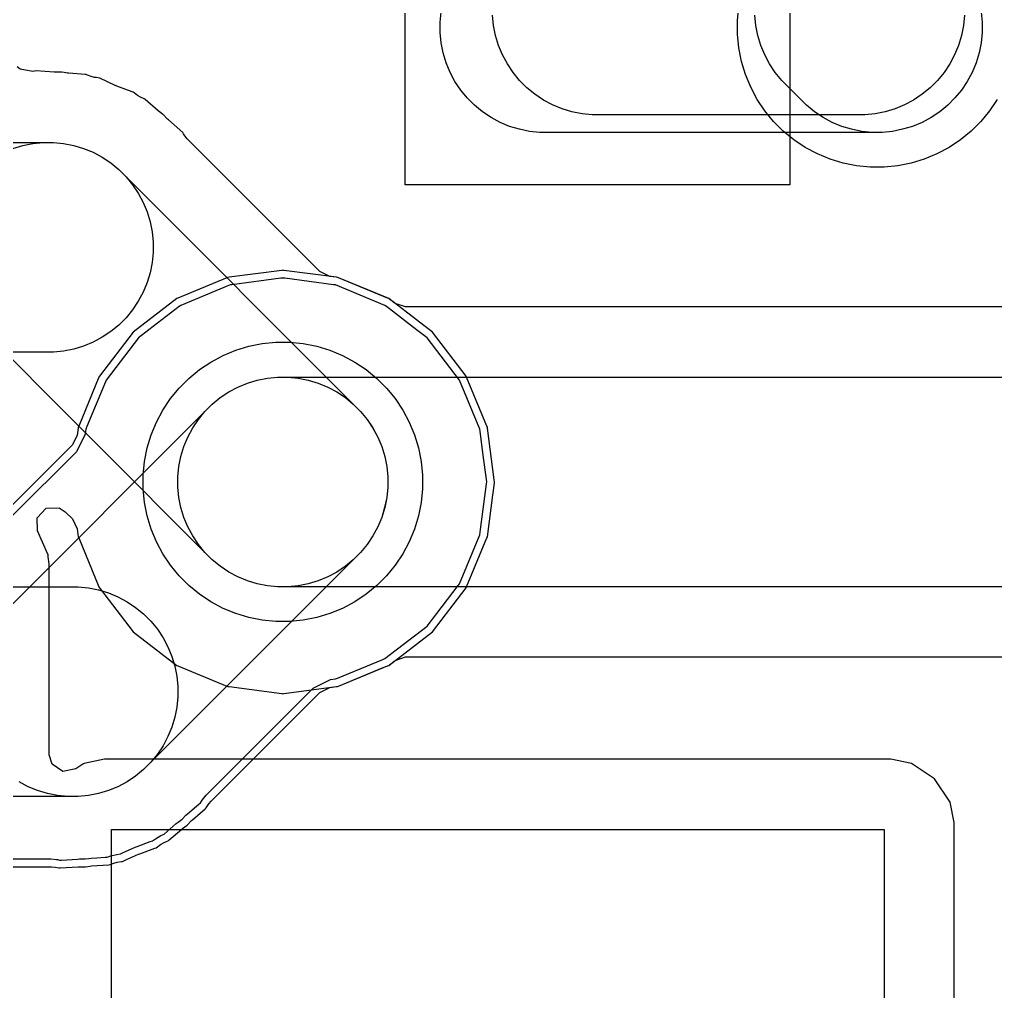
# Model space of a CAD drawing. Extents: x 124579 to 173950, y -108350 to -87650.
# Drawn here: x 144647 to 147438, y -96757 to -93977 of the extents above; entities that cross this region are included whole.
import ezdxf

# ---------------------------------------------------------------- set-up
doc = ezdxf.new("R2010")
doc.units = 0
doc.layers.add('L2D0_Cu1', color=1, linetype='CONTINUOUS')
doc.layers.add('L4D0_Cu2', color=2, linetype='CONTINUOUS')

msp = doc.modelspace()

# ---------------------------------------------------------------- linework, layer by layer
at = {"layer": 'L2D0_Cu1'}
for points in [[(145750, -94450), (145750, -93450), (146850, -93450), (146850, -94450)], [(145380.373, -95699.518), (145341.308, -95695.671), (145302.808, -95688.013), (145265.244, -95676.618), (145228.978, -95661.596), (145194.359, -95643.091), (145161.72, -95621.283), (145131.376, -95596.38), (145103.62, -95568.624), (145078.717, -95538.28), (145056.909, -95505.641), (145038.404, -95471.022), (145023.382, -95434.756), (145011.987, -95397.192), (145004.329, -95358.692), (145000.482, -95319.627), (145000.482, -95280.373), (145004.329, -95241.308), (145011.987, -95202.808), (145023.382, -95165.244), (145038.404, -95128.978), (145056.909, -95094.359), (145078.717, -95061.72), (145103.62, -95031.376), (145131.376, -95003.62), (145161.72, -94978.717), (145194.359, -94956.909), (145228.978, -94938.404), (145265.244, -94923.382), (145302.808, -94911.987), (145341.308, -94904.329), (145380.373, -94900.482), (145419.627, -94900.482), (145458.692, -94904.329), (145497.192, -94911.987), (145534.756, -94923.382), (145571.022, -94938.404), (145605.641, -94956.909), (145638.28, -94978.717), (145668.624, -95003.62), (145696.38, -95031.376), (145721.283, -95061.72), (145743.091, -95094.359), (145761.596, -95128.978), (145776.618, -95165.244), (145788.013, -95202.808), (145795.671, -95241.308), (145799.518, -95280.373), (145799.518, -95319.627), (145795.671, -95358.692), (145788.013, -95397.192), (145776.618, -95434.756), (145761.596, -95471.022), (145743.091, -95505.641), (145721.283, -95538.28), (145696.38, -95568.624), (145668.624, -95596.38), (145638.28, -95621.283), (145605.641, -95643.091), (145571.022, -95661.596), (145534.756, -95676.618), (145497.192, -95688.013), (145458.692, -95695.671), (145419.627, -95699.518)], [(144910, -96903.4), (144910, -96293.8), (147119.8, -96293.8), (147119.8, -96903.4)]]:
    msp.add_lwpolyline(points, close=True, dxfattribs=at)
for points in [[(147397.111, -93955.928), (147400, -93985.262), (147400, -94014.738), (147397.111, -94044.072), (147391.36, -94072.982), (147382.804, -94101.189), (147371.524, -94128.421), (147357.629, -94154.417), (147341.253, -94178.925), (147322.553, -94201.711), (147301.711, -94222.553), (147278.925, -94241.253), (147254.417, -94257.629), (147228.421, -94271.524), (147201.189, -94282.804), (147172.982, -94291.36), (147144.072, -94297.111), (147114.738, -94300), (146135.262, -94300), (146105.928, -94297.111), (146077.018, -94291.36), (146048.811, -94282.804), (146021.579, -94271.524), (145995.583, -94257.629), (145971.075, -94241.253), (145948.289, -94222.553), (145927.447, -94201.711), (145908.747, -94178.925), (145892.371, -94154.417), (145878.476, -94128.421), (145867.196, -94101.189), (145858.64, -94072.982), (145852.889, -94044.072), (145850, -94014.738), (145850, -93985.262), (145852.889, -93955.928)], [(147443.091, -94205.641), (147421.283, -94238.28), (147396.38, -94268.624), (147368.624, -94296.38), (147338.28, -94321.283), (147305.641, -94343.091), (147271.022, -94361.596), (147234.756, -94376.618), (147197.192, -94388.013), (147158.692, -94395.671), (147119.627, -94399.518), (147080.373, -94399.518), (147041.308, -94395.671), (147002.808, -94388.013), (146965.244, -94376.618), (146928.978, -94361.596), (146894.359, -94343.091), (146861.72, -94321.283), (146831.376, -94296.38), (146803.62, -94268.624), (146778.717, -94238.28), (146756.909, -94205.641), (146738.404, -94171.022), (146723.382, -94134.756), (146711.987, -94097.192), (146704.329, -94058.692), (146700.482, -94019.627), (146700.482, -93980.373), (146704.329, -93941.308)], [(147397.111, -93955.928), (147400, -93985.262), (147400, -94014.738), (147397.111, -94044.072), (147391.36, -94072.982), (147382.804, -94101.189), (147371.524, -94128.421), (147357.629, -94154.417), (147341.253, -94178.925), (147322.553, -94201.711), (147301.711, -94222.553), (147278.925, -94241.253), (147254.417, -94257.629), (147228.421, -94271.524), (147201.189, -94282.804), (147172.982, -94291.36), (147144.072, -94297.111), (147114.738, -94300), (147085.262, -94300), (147055.928, -94297.111), (147027.018, -94291.36), (146998.811, -94282.804), (146971.579, -94271.524), (146945.583, -94257.629), (146921.075, -94241.253), (146898.289, -94222.553), (146827.447, -94151.711), (146808.747, -94128.925), (146792.371, -94104.417), (146778.476, -94078.421), (146767.196, -94051.189), (146758.64, -94022.982), (146752.889, -93994.072), (146750, -93964.738)], [(147350, -93964.738), (147347.111, -93994.072), (147341.36, -94022.982), (147332.804, -94051.189), (147321.524, -94078.421), (147307.629, -94104.417), (147291.253, -94128.925), (147272.553, -94151.711), (147251.711, -94172.553), (147228.925, -94191.253), (147204.417, -94207.629), (147178.421, -94221.524), (147151.189, -94232.804), (147122.982, -94241.36), (147094.072, -94247.111), (147064.738, -94250), (146285.262, -94250), (146255.928, -94247.111), (146227.018, -94241.36), (146198.811, -94232.804), (146171.579, -94221.524), (146145.583, -94207.629), (146121.075, -94191.253), (146098.289, -94172.553), (146077.447, -94151.711), (146058.747, -94128.925), (146042.371, -94104.417), (146028.476, -94078.421), (146017.196, -94051.189), (146008.64, -94022.982), (146002.889, -93994.072), (146000, -93964.738)], [(151072.39, -94799.5), (145750.799, -94799.5), (145720.97, -94789.374), (145705.391, -94777.42), (145705.387, -94777.418), (145702.841, -94775.464), (145643.203, -94750.761), (145559.728, -94716.184), (145559.724, -94716.183), (145556.762, -94714.956), (145553.581, -94714.537), (145553.58, -94714.537), (145534.278, -94711.996), (145506.015, -94698.053), (145491.816, -94683.845), (145439.785, -94631.783), (145126.481, -94318.292), (145119.701, -94309.803), (145115.934, -94303.833), (145115.931, -94303.83), (145114.07, -94300.88), (145072.672, -94264.318), (145070.47, -94262.249), (145057.607, -94249.378), (145056.21, -94248.33), (145056.205, -94248.326), (145046.892, -94241.341), (145043.866, -94238.878), (145006.612, -94205.977), (145003.454, -94204.494), (145003.452, -94204.493), (144992.767, -94199.476), (144984.195, -94194.324), (144974.752, -94187.242), (144974.749, -94187.24), (144971.956, -94185.146), (144968.686, -94183.919), (144968.684, -94183.918), (144925.423, -94167.686), (144921.811, -94166.163), (144920.553, -94165.572), (144876.837, -94145.047), (144865.746, -94143.32), (144861.72, -94142.693), (144852.046, -94140.153), (144840.998, -94136.008), (144840.999, -94136.008), (144837.728, -94134.781), (144834.246, -94134.521), (144834.245, -94134.521), (144788.18, -94131.084), (144784.288, -94130.637), (144774.357, -94129.091), (144767.991, -94128.1), (144750.006, -94128.1), (144746.36, -94127.964), (144694.759, -94124.114), (144685.247, -94126.142), (144648.37, -94119.33), (144640.417, -94112.899)], [(144116.362, -94328.6), (144743.738, -94328.6), (144773.072, -94331.489), (144801.982, -94337.24), (144830.189, -94345.796), (144857.421, -94357.076), (144883.417, -94370.971), (144907.925, -94387.347), (144930.711, -94406.047), (144951.553, -94426.889), (144970.253, -94449.675), (144986.629, -94474.183), (145000.524, -94500.179), (145011.804, -94527.411), (145020.36, -94555.618), (145026.111, -94584.528), (145029, -94613.862), (145029, -94643.338), (145026.111, -94672.672), (145020.36, -94701.582), (145011.804, -94729.789), (145000.524, -94757.021), (144986.629, -94783.017), (144970.253, -94807.525), (144951.553, -94830.311), (144930.711, -94851.153), (144907.925, -94869.853), (144883.417, -94886.229), (144857.421, -94900.124), (144830.189, -94911.404), (144801.982, -94919.96), (144773.072, -94925.711), (144743.738, -94928.6), (144116.362, -94928.6)], [(144627.895, -94345.766), (144656.105, -94337.218), (144685.016, -94331.476), (144714.351, -94328.596), (144743.827, -94328.604), (144773.161, -94331.502), (144802.069, -94337.261), (144830.273, -94345.826), (144857.502, -94357.114), (144883.494, -94371.017), (144907.997, -94387.4), (144930.777, -94406.107), (145622.614, -95098.356), (145641.306, -95121.147), (145657.675, -95145.66), (145671.562, -95171.66), (145682.834, -95198.895), (145691.382, -95227.105), (145697.124, -95256.016), (145700.004, -95285.351), (145699.996, -95314.827), (145697.098, -95344.161), (145691.339, -95373.069), (145682.774, -95401.273), (145671.486, -95428.502), (145657.583, -95454.494), (145641.2, -95478.997), (145622.493, -95501.777), (145601.644, -95522.614), (145578.853, -95541.306), (145554.34, -95557.675), (145528.34, -95571.562), (145501.105, -95582.834), (145472.895, -95591.382), (145443.984, -95597.124), (145414.649, -95600.004), (145385.173, -95599.996), (145355.839, -95597.098), (145326.931, -95591.339), (145298.727, -95582.774), (145271.498, -95571.486), (145245.506, -95557.583), (145221.003, -95541.2), (145198.223, -95522.493), (144506.386, -94830.244)], [(151314.738, -95600), (145385.262, -95600), (145355.928, -95597.111), (145327.018, -95591.36), (145298.811, -95582.804), (145271.579, -95571.524), (145245.583, -95557.629), (145221.075, -95541.253), (145198.289, -95522.553), (145177.447, -95501.711), (145158.747, -95478.925), (145142.371, -95454.417), (145128.476, -95428.421), (145117.196, -95401.189), (145108.64, -95372.982), (145102.889, -95344.072), (145100, -95314.738), (145100, -95285.262), (145102.889, -95255.928), (145108.64, -95227.018), (145117.196, -95198.811), (145128.476, -95171.579), (145142.371, -95145.583), (145158.747, -95121.075), (145177.447, -95098.289), (145198.289, -95077.447), (145221.075, -95058.747), (145245.583, -95042.371), (145271.579, -95028.476), (145298.811, -95017.196), (145327.018, -95008.64), (145355.928, -95002.889), (145385.262, -95000), (151314.738, -95000)], [(147320.3, -96923.148), (147320.3, -96274.052), (147308.667, -96215.569), (147264.352, -96149.248), (147198.031, -96104.933), (147139.548, -96093.3), (144890.252, -96093.3), (144831.769, -96104.933), (144827.757, -96107.614), (144827.754, -96107.615), (144807.823, -96120.933), (144771.04, -96128.249), (144739.858, -96107.414), (144731.6, -96080.191), (144731.6, -95533.954), (144729.268, -95514.354), (144728.916, -95511.4), (144728.916, -95511.399), (144728.482, -95507.754), (144726.992, -95504.399), (144726.991, -95504.396), (144698.395, -95440.017), (144697.446, -95402.526), (144723.285, -95375.345), (144760.776, -95374.396), (144777.835, -95385.489), (144798.029, -95405.696), (144811.951, -95433.937), (144814.956, -95456.762), (144816.183, -95459.724), (144816.184, -95459.728), (144874.235, -95599.875), (144875.464, -95602.841), (144971.718, -95728.282), (145097.159, -95824.536), (145100.122, -95825.763), (145100.125, -95825.765), (145240.272, -95883.816), (145240.276, -95883.817), (145243.238, -95885.044), (145246.419, -95885.463), (145246.42, -95885.463), (145396.817, -95905.263), (145400, -95905.682), (145403.183, -95905.263), (145553.58, -95885.463), (145553.581, -95885.463), (145556.762, -95885.044), (145559.724, -95883.817), (145559.728, -95883.816), (145687.279, -95830.982), (145702.841, -95824.536), (145705.387, -95822.582), (145705.391, -95822.58), (145720.97, -95810.626), (145750.799, -95800.5), (151238.42, -95800.5)]]:
    msp.add_lwpolyline(points, dxfattribs=at)
at = {"layer": 'L4D0_Cu2'}
for points in [[(147443.091, -94205.641), (147421.283, -94238.28), (147396.38, -94268.624), (147368.624, -94296.38), (147338.28, -94321.283), (147305.641, -94343.091), (147271.022, -94361.596), (147234.756, -94376.618), (147197.192, -94388.013), (147158.692, -94395.671), (147119.627, -94399.518), (147080.373, -94399.518), (147041.308, -94395.671), (147002.808, -94388.013), (146965.244, -94376.618), (146928.978, -94361.596), (146894.359, -94343.091), (146861.72, -94321.283), (146831.376, -94296.38), (146803.62, -94268.624), (146778.717, -94238.28), (146756.909, -94205.641), (146738.404, -94171.022), (146723.382, -94134.756), (146711.987, -94097.192), (146704.329, -94058.692), (146700.482, -94019.627), (146700.482, -93980.373), (146704.329, -93941.308)], [(142027.589, -96400.5), (144738.42, -96400.5), (144749.233, -96401.708), (144759.447, -96404.019), (144762.929, -96403.803), (144814.649, -96400.594), (144817.683, -96400.5), (144835.94, -96400.5), (144849.111, -96398.614), (144853.017, -96398.213), (144902.538, -96395.141), (144905.817, -96393.957), (144905.823, -96393.956), (144917.006, -96389.919), (144926.696, -96387.503), (144938.462, -96385.818), (144938.463, -96385.818), (144941.918, -96385.323), (144953.181, -96380.202), (144987.083, -96364.788), (144990.726, -96363.305), (145034.1, -96347.647), (145034.102, -96347.646), (145037.387, -96346.46), (145049.801, -96337.391), (145058.423, -96332.353), (145069.25, -96327.43), (145069.255, -96327.427), (145072.428, -96325.984), (145075.068, -96323.709), (145075.07, -96323.708), (145110.018, -96293.594), (145113.08, -96291.162), (145126.336, -96281.478), (145139.101, -96268.713), (145141.764, -96266.24), (145178.391, -96234.68), (145181.037, -96232.4), (145188.586, -96220.753), (145195.053, -96212.761), (145505.854, -95901.96), (145534.106, -95888.027), (145553.58, -95885.463), (145556.762, -95885.044), (145559.724, -95883.817), (145559.728, -95883.816), (145699.875, -95825.765), (145699.878, -95825.763), (145702.841, -95824.536), (145828.282, -95728.282), (145924.536, -95602.841), (145925.765, -95599.875), (145983.816, -95459.728), (145983.818, -95459.722), (145985.044, -95456.762), (146000.655, -95338.188), (146005.263, -95303.183), (146005.682, -95300), (146004.834, -95293.556), (145985.463, -95146.42), (145985.463, -95146.419), (145985.044, -95143.238), (145983.817, -95140.276), (145983.816, -95140.272), (145925.765, -95000.125), (145925.763, -95000.122), (145924.536, -94997.159), (145828.282, -94871.718), (145702.841, -94775.464), (145699.878, -94774.237), (145699.875, -94774.235), (145559.728, -94716.184), (145559.724, -94716.183), (145556.762, -94714.956), (145553.581, -94714.537), (145553.58, -94714.537), (145403.183, -94694.737), (145400, -94694.318), (145396.817, -94694.737), (145246.42, -94714.537), (145246.419, -94714.537), (145243.238, -94714.956), (145240.276, -94716.183), (145240.272, -94716.184), (145100.125, -94774.235), (145100.122, -94774.237), (145097.159, -94775.464), (144971.718, -94871.718), (144875.464, -94997.159), (144874.237, -95000.122), (144874.235, -95000.125), (144816.184, -95140.272), (144816.183, -95140.276), (144814.956, -95143.238), (144814.537, -95146.42), (144811.973, -95165.894), (144798.04, -95194.146), (144607.038, -95385.148)], [(142033.927, -96378.3), (144736.729, -96378.3), (144753.104, -96380.13), (144755.239, -96380.302), (144761.246, -96381.661), (144767.392, -96381.28), (144767.395, -96381.28), (144812.749, -96378.466), (144818.105, -96378.3), (144834.34, -96378.3), (144845.358, -96376.722), (144852.252, -96376.016), (144867.954, -96375.041), (144891.838, -96373.56), (144891.84, -96373.56), (144897.99, -96373.178), (144907.996, -96369.566), (144925.095, -96365.303), (144925.331, -96365.269), (144935.623, -96363.795), (144941.228, -96361.246), (144941.233, -96361.245), (144977.333, -96344.831), (144983.764, -96342.213), (145021.063, -96328.748), (145026.858, -96326.656), (145035.445, -96320.383), (145050.66, -96311.491), (145060.344, -96307.088), (145095.05, -96277.183), (145100.475, -96272.875), (145111.864, -96264.555), (145123.034, -96253.384), (145127.733, -96249.022), (145159.466, -96221.679), (145164.135, -96217.656), (145169.065, -96210.05), (145180.486, -96195.933), (145486.486, -95889.933), (145536.361, -95865.338), (145550.967, -95863.415), (145556.202, -95861.246), (145556.204, -95861.246), (145686.406, -95807.314), (145691.645, -95805.144), (145812.448, -95712.448), (145840.445, -95675.962), (145901.692, -95596.144), (145901.693, -95596.143), (145905.144, -95591.645), (145963.415, -95450.967), (145965.359, -95436.205), (145982.55, -95305.621), (145983.29, -95300), (145972.262, -95216.23), (145964.155, -95154.653), (145964.155, -95154.652), (145963.415, -95149.033), (145905.144, -95008.355), (145812.448, -94887.552), (145782.843, -94864.835), (145696.144, -94798.308), (145696.143, -94798.307), (145691.645, -94794.856), (145550.967, -94736.585), (145545.348, -94735.845), (145545.347, -94735.845), (145405.621, -94717.45), (145400, -94716.71), (145394.379, -94717.45), (145254.653, -94735.845), (145254.652, -94735.845), (145249.033, -94736.585), (145108.355, -94794.856), (145103.857, -94798.307), (145103.856, -94798.308), (145017.157, -94864.835), (144987.552, -94887.552), (144894.856, -95008.355), (144892.686, -95013.594), (144839.586, -95141.789), (144836.585, -95149.033), (144835.845, -95154.655), (144834.662, -95163.639), (144810.067, -95213.515), (144627.217, -95396.365)], [(144577.447, -95698.289), (145198.289, -95077.447), (145221.075, -95058.747), (145245.583, -95042.371), (145271.579, -95028.476), (145298.811, -95017.196), (145327.018, -95008.64), (145355.928, -95002.889), (145385.262, -95000), (145414.738, -95000), (145444.072, -95002.889), (145472.982, -95008.64), (145501.189, -95017.196), (145528.421, -95028.476), (145554.417, -95042.371), (145578.925, -95058.747), (145601.711, -95077.447), (145622.553, -95098.289), (145641.253, -95121.075), (145657.629, -95145.583), (145671.524, -95171.579), (145682.804, -95198.811), (145691.36, -95227.018), (145697.111, -95255.928), (145700, -95285.262), (145700, -95314.738), (145697.111, -95344.072), (145691.36, -95372.982), (145682.804, -95401.189), (145671.524, -95428.421), (145657.629, -95454.417), (145641.253, -95478.925), (145622.553, -95501.711), (145001.711, -96122.553), (144978.925, -96141.253), (144954.417, -96157.629), (144928.421, -96171.524), (144901.189, -96182.804), (144872.982, -96191.36), (144844.072, -96197.111), (144814.738, -96200), (144785.262, -96200), (144755.928, -96197.111), (144727.018, -96191.36), (144698.811, -96182.804), (144671.579, -96171.524), (144645.583, -96157.629)], [(141785.262, -95600), (144814.738, -95600), (144844.072, -95602.889), (144872.982, -95608.64), (144901.189, -95617.196), (144928.421, -95628.476), (144954.417, -95642.371), (144978.925, -95658.747), (145001.711, -95677.447), (145022.553, -95698.289), (145041.253, -95721.075), (145057.629, -95745.583), (145071.524, -95771.579), (145082.804, -95798.811), (145091.36, -95827.018), (145097.111, -95855.928), (145100, -95885.262), (145100, -95914.738), (145097.111, -95944.072), (145091.36, -95972.982), (145082.804, -96001.189), (145071.524, -96028.421), (145057.629, -96054.417), (145041.253, -96078.925), (145022.553, -96101.711), (145001.711, -96122.553), (144978.925, -96141.253), (144954.417, -96157.629), (144928.421, -96171.524), (144901.189, -96182.804), (144872.982, -96191.36), (144844.072, -96197.111), (144814.738, -96200), (141785.262, -96200)]]:
    msp.add_lwpolyline(points, dxfattribs=at)
msp.add_lwpolyline([(145380.373, -95699.518), (145341.308, -95695.671), (145302.808, -95688.013), (145265.244, -95676.618), (145228.978, -95661.596), (145194.359, -95643.091), (145161.72, -95621.283), (145131.376, -95596.38), (145103.62, -95568.624), (145078.717, -95538.28), (145056.909, -95505.641), (145038.404, -95471.022), (145023.382, -95434.756), (145011.987, -95397.192), (145004.329, -95358.692), (145000.482, -95319.627), (145000.482, -95280.373), (145004.329, -95241.308), (145011.987, -95202.808), (145023.382, -95165.244), (145038.404, -95128.978), (145056.909, -95094.359), (145078.717, -95061.72), (145103.62, -95031.376), (145131.376, -95003.62), (145161.72, -94978.717), (145194.359, -94956.909), (145228.978, -94938.404), (145265.244, -94923.382), (145302.808, -94911.987), (145341.308, -94904.329), (145380.373, -94900.482), (145419.627, -94900.482), (145458.692, -94904.329), (145497.192, -94911.987), (145534.756, -94923.382), (145571.022, -94938.404), (145605.641, -94956.909), (145638.28, -94978.717), (145668.624, -95003.62), (145696.38, -95031.376), (145721.283, -95061.72), (145743.091, -95094.359), (145761.596, -95128.978), (145776.618, -95165.244), (145788.013, -95202.808), (145795.671, -95241.308), (145799.518, -95280.373), (145799.518, -95319.627), (145795.671, -95358.692), (145788.013, -95397.192), (145776.618, -95434.756), (145761.596, -95471.022), (145743.091, -95505.641), (145721.283, -95538.28), (145696.38, -95568.624), (145668.624, -95596.38), (145638.28, -95621.283), (145605.641, -95643.091), (145571.022, -95661.596), (145534.756, -95676.618), (145497.192, -95688.013), (145458.692, -95695.671), (145419.627, -95699.518)], close=True, dxfattribs=at)

doc.saveas('drawing.dxf')
